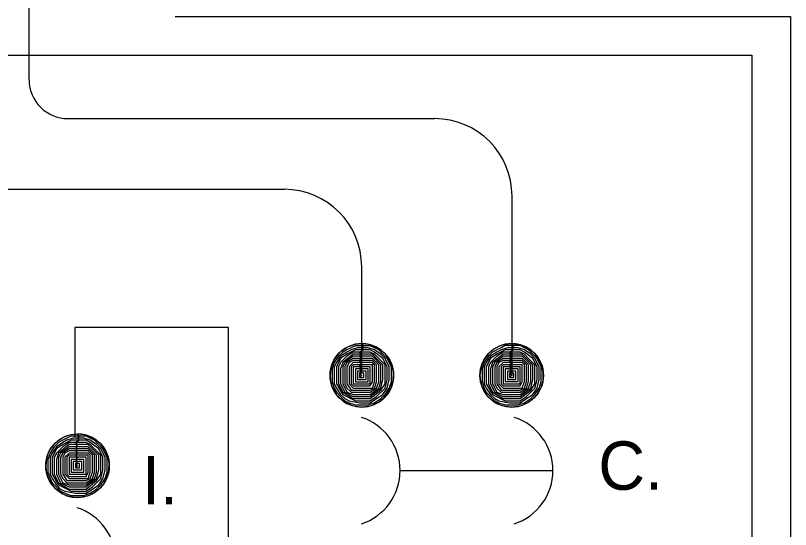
# Model space of a CAD drawing. Extents: x 60923 to 61603, y 43007 to 43447.
# Drawn here: x 61132.65 to 61171.11, y 43326.9 to 43352.39 of the extents above; entities that cross this region are included whole.
import ezdxf

# ---------------------------------------------------------------- set-up
doc = ezdxf.new("R2010")
doc.units = 0
for name, color, linetype in [('Design_EX_Roadway Notes', 7, 'Continuous'), ('Lighting_EX_Above Ground Items', 7, 'Continuous'), ('Signals_PR_Detector Loop', 7, 'Continuous')]:
    doc.layers.add(name, color=color, linetype=linetype)

msp = doc.modelspace()

# ---------------------------------------------------------------- linework, layer by layer
at = {"layer": 'Lighting_EX_Above Ground Items'}
for p, q in [((61140.576, 43352.344), (61171.111, 43352.344)), ((61171.111, 43352.344), (61171.111, 43160.282)), ((61066.857, 43350.424), (61169.19, 43350.424)), ((61169.19, 43350.424), (61169.19, 43350.424)), ((61169.19, 43350.424), (61169.19, 43162.203))]:
    msp.add_line(p, q, dxfattribs=at)
at = {"layer": 'Signals_PR_Detector Loop'}
for p, q in [((61133.321, 43349.2), (61133.321, 43401.312)), ((61135.242, 43347.279), (61153.449, 43347.279)), ((61132.283, 43343.771), (61145.989, 43343.771)), ((61157.29, 43334.504), (61157.29, 43343.438)), ((61149.83, 43334.655), (61149.83, 43339.93)), ((61143.21, 43336.916), (61135.584, 43336.916)), ((61135.584, 43336.916), (61135.584, 43331.488)), ((61143.21, 43302.792), (61143.21, 43336.916)), ((61151.732, 43329.82), (61159.319, 43329.82))]:
    msp.add_line(p, q, dxfattribs=at)
for points in [[(61149.831, 43336.119), (61149.505, 43336.084), (61149.219, 43335.995), (61149.028, 43335.898), (61148.833, 43335.762), (61148.659, 43335.594), (61148.496, 43335.378), (61148.364, 43335.115), (61148.295, 43334.885), (61148.257, 43334.541), (61148.278, 43334.283), (61148.337, 43334.047), (61148.429, 43333.825), (61148.584, 43333.583), (61148.711, 43333.436), (61148.916, 43333.262), (61149.098, 43333.149), (61149.303, 43333.058), (61149.558, 43332.99), (61149.831, 43332.967), (61150.15, 43332.999), (61150.407, 43333.077), (61150.672, 43333.209), (61150.89, 43333.375), (61151.114, 43333.625), (61151.277, 43333.912), (61151.387, 43334.292), (61151.403, 43334.682), (61151.334, 43335.019), (61151.2, 43335.326), (61151.02, 43335.579), (61150.793, 43335.794), (61150.53, 43335.955), (61150.277, 43336.055), (61150.032, 43336.105), (61149.819, 43336.119), (61149.937, 43336.014), (61149.833, 43336.014), (61149.727, 43336.014), (61149.621, 43336.014), (61149.517, 43336.014), (61149.307, 43335.908), (61149.096, 43335.804), (61148.886, 43335.7), (61148.677, 43335.49), (61148.467, 43335.173), (61148.361, 43334.859), (61148.361, 43334.439), (61148.361, 43334.228), (61148.467, 43333.914), (61148.572, 43333.704), (61148.782, 43333.493), (61148.992, 43333.283), (61149.202, 43333.177), (61149.517, 43333.073), (61149.833, 43333.073), (61150.147, 43333.073), (61150.462, 43333.177), (61150.776, 43333.387), (61150.987, 43333.599), (61151.198, 43333.914), (61151.303, 43334.228), (61151.303, 43334.543), (61151.303, 43334.965), (61151.093, 43335.384), (61150.882, 43335.594), (61150.672, 43335.804), (61150.462, 43335.908), (61150.252, 43336.014), (61150.043, 43336.014), (61149.937, 43336.014), (61149.833, 43335.908), (61149.621, 43335.908), (61149.307, 43335.804), (61149.096, 43335.7), (61148.782, 43335.49), (61148.572, 43335.173), (61148.467, 43334.965), (61148.467, 43334.124), (61148.572, 43333.914), (61148.782, 43333.599), (61148.992, 43333.387), (61149.202, 43333.283), (61149.727, 43333.177), (61150.252, 43333.177), (61150.568, 43333.387), (61150.882, 43333.599), (61151.093, 43333.914), (61151.198, 43334.334), (61151.198, 43334.965), (61150.987, 43335.384), (61150.776, 43335.594), (61150.462, 43335.804), (61150.147, 43335.908), (61149.833, 43335.908), (61149.937, 43335.804), (61149.517, 43335.804), (61149.096, 43335.594), (61148.782, 43335.384), (61148.572, 43334.965), (61148.572, 43334.124)], [(61148.572, 43334.124), (61148.886, 43333.599), (61149.517, 43333.283), (61150.252, 43333.283), (61150.568, 43333.493), (61150.987, 43333.914), (61151.093, 43334.334), (61151.093, 43334.965), (61150.882, 43335.384), (61150.462, 43335.7), (61150.252, 43335.804), (61149.937, 43335.804), (61149.727, 43335.7), (61149.411, 43335.7), (61149.096, 43335.49), (61148.782, 43335.173), (61148.677, 43334.965), (61148.677, 43334.124), (61148.886, 43333.704), (61149.411, 43333.387), (61150.252, 43333.387), (61150.776, 43333.809), (61150.987, 43334.124), (61150.987, 43335.069), (61150.672, 43335.384), (61150.462, 43335.594), (61150.252, 43335.7), (61149.727, 43335.7), (61149.833, 43335.594), (61149.411, 43335.594), (61148.886, 43335.173), (61148.782, 43334.859), (61148.782, 43334.124), (61148.992, 43333.704), (61149.411, 43333.493), (61150.252, 43333.493), (61150.776, 43333.914), (61150.882, 43334.334), (61150.882, 43335.069), (61150.568, 43335.384), (61150.358, 43335.594), (61149.833, 43335.594), (61149.727, 43335.49), (61149.411, 43335.49), (61148.992, 43335.173), (61148.886, 43334.965), (61148.886, 43334.124), (61149.096, 43333.704), (61149.411, 43333.599), (61150.252, 43333.599), (61150.672, 43333.914), (61150.776, 43334.228), (61150.776, 43335.069), (61150.358, 43335.49), (61149.727, 43335.49), (61149.833, 43335.384), (61149.411, 43335.384), (61149.096, 43335.173), (61148.992, 43334.965), (61148.992, 43334.124), (61149.096, 43333.914), (61149.307, 43333.704), (61150.252, 43333.704), (61150.568, 43333.914), (61150.672, 43334.228), (61150.672, 43335.069), (61150.358, 43335.384), (61149.833, 43335.384), (61149.727, 43335.279), (61149.411, 43335.279), (61149.202, 43335.173), (61149.096, 43334.965), (61149.096, 43334.124), (61149.307, 43333.809), (61150.252, 43333.809), (61150.462, 43333.914), (61150.568, 43334.228), (61150.568, 43335.069), (61150.358, 43335.279), (61149.727, 43335.279), (61149.833, 43335.173), (61149.411, 43335.173), (61149.202, 43334.965), (61149.202, 43334.124), (61149.411, 43333.914), (61150.358, 43333.914), (61150.462, 43334.228), (61150.462, 43335.069), (61150.358, 43335.173), (61149.833, 43335.173), (61149.727, 43335.069), (61149.411, 43335.069), (61149.307, 43334.965), (61149.307, 43334.124), (61149.411, 43334.018), (61150.252, 43334.018), (61150.358, 43334.228), (61150.358, 43335.069), (61149.727, 43335.069), (61149.833, 43334.965), (61149.411, 43334.965)], [(61157.272, 43336.119), (61156.945, 43336.085), (61156.659, 43335.996), (61156.469, 43335.898), (61156.274, 43335.762), (61156.1, 43335.595), (61155.936, 43335.378), (61155.805, 43335.116), (61155.735, 43334.885), (61155.697, 43334.543), (61155.719, 43334.283), (61155.778, 43334.048), (61155.87, 43333.826), (61156.024, 43333.583), (61156.151, 43333.437), (61156.357, 43333.262), (61156.538, 43333.15), (61156.744, 43333.059), (61156.998, 43332.991), (61157.272, 43332.969), (61157.591, 43333), (61157.848, 43333.077), (61158.113, 43333.211), (61158.33, 43333.377), (61158.554, 43333.626), (61158.718, 43333.914), (61158.828, 43334.293), (61158.843, 43334.684), (61158.775, 43335.019), (61158.64, 43335.328), (61158.46, 43335.579), (61158.234, 43335.795), (61157.97, 43335.957), (61157.718, 43336.055), (61157.473, 43336.107), (61157.26, 43336.119), (61157.378, 43336.016), (61157.273, 43336.016), (61157.167, 43336.016), (61157.062, 43336.016), (61156.957, 43336.016), (61156.747, 43335.91), (61156.537, 43335.806), (61156.327, 43335.7), (61156.118, 43335.491), (61155.908, 43335.175), (61155.802, 43334.859), (61155.802, 43334.44), (61155.802, 43334.23), (61155.908, 43333.914), (61156.012, 43333.704), (61156.222, 43333.495), (61156.432, 43333.285), (61156.643, 43333.179), (61156.957, 43333.074), (61157.273, 43333.074), (61157.588, 43333.074), (61157.902, 43333.179), (61158.217, 43333.389), (61158.427, 43333.599), (61158.639, 43333.914), (61158.743, 43334.23), (61158.743, 43334.544), (61158.743, 43334.965), (61158.533, 43335.385), (61158.323, 43335.595), (61158.113, 43335.806), (61157.902, 43335.91), (61157.692, 43336.016), (61157.482, 43336.016), (61157.378, 43336.016), (61157.273, 43335.91), (61157.062, 43335.91), (61156.747, 43335.806), (61156.537, 43335.7), (61156.222, 43335.491), (61156.012, 43335.175), (61155.908, 43334.965), (61155.908, 43334.125), (61156.012, 43333.914), (61156.222, 43333.599), (61156.432, 43333.389), (61156.643, 43333.285), (61157.167, 43333.179), (61157.692, 43333.179), (61158.008, 43333.389), (61158.323, 43333.599), (61158.533, 43333.914), (61158.639, 43334.334), (61158.639, 43334.965), (61158.427, 43335.385), (61158.217, 43335.595), (61157.902, 43335.806), (61157.588, 43335.91), (61157.273, 43335.91), (61157.378, 43335.806), (61156.957, 43335.806), (61156.537, 43335.595), (61156.222, 43335.385), (61156.012, 43334.965), (61156.012, 43334.125)], [(61156.012, 43334.125), (61156.327, 43333.599), (61156.957, 43333.285), (61157.692, 43333.285), (61158.008, 43333.495), (61158.427, 43333.914), (61158.533, 43334.334), (61158.533, 43334.965), (61158.323, 43335.385), (61157.902, 43335.7), (61157.692, 43335.806), (61157.378, 43335.806), (61157.167, 43335.7), (61156.851, 43335.7), (61156.537, 43335.491), (61156.222, 43335.175), (61156.118, 43334.965), (61156.118, 43334.125), (61156.327, 43333.704), (61156.851, 43333.389), (61157.692, 43333.389), (61158.217, 43333.809), (61158.427, 43334.125), (61158.427, 43335.069), (61158.113, 43335.385), (61157.902, 43335.595), (61157.692, 43335.7), (61157.167, 43335.7), (61157.273, 43335.595), (61156.851, 43335.595), (61156.327, 43335.175), (61156.222, 43334.859), (61156.222, 43334.125), (61156.432, 43333.704), (61156.851, 43333.495), (61157.692, 43333.495), (61158.217, 43333.914), (61158.323, 43334.334), (61158.323, 43335.069), (61158.008, 43335.385), (61157.798, 43335.595), (61157.273, 43335.595), (61157.167, 43335.491), (61156.851, 43335.491), (61156.432, 43335.175), (61156.327, 43334.965), (61156.327, 43334.125), (61156.537, 43333.704), (61156.851, 43333.599), (61157.692, 43333.599), (61158.113, 43333.914), (61158.217, 43334.23), (61158.217, 43335.069), (61157.798, 43335.491), (61157.167, 43335.491), (61157.273, 43335.385), (61156.851, 43335.385), (61156.537, 43335.175), (61156.432, 43334.965), (61156.432, 43334.125), (61156.537, 43333.914), (61156.747, 43333.704), (61157.692, 43333.704), (61158.008, 43333.914), (61158.113, 43334.23), (61158.113, 43335.069), (61157.798, 43335.385), (61157.273, 43335.385), (61157.167, 43335.279), (61156.851, 43335.279), (61156.643, 43335.175), (61156.537, 43334.965), (61156.537, 43334.125), (61156.747, 43333.809), (61157.692, 43333.809), (61157.902, 43333.914), (61158.008, 43334.23), (61158.008, 43335.069), (61157.798, 43335.279), (61157.167, 43335.279), (61157.273, 43335.175), (61156.851, 43335.175), (61156.643, 43334.965), (61156.643, 43334.125), (61156.851, 43333.914), (61157.798, 43333.914), (61157.902, 43334.23), (61157.902, 43335.069), (61157.798, 43335.175), (61157.273, 43335.175), (61157.167, 43335.069), (61156.851, 43335.069), (61156.747, 43334.965), (61156.747, 43334.125), (61156.851, 43334.02), (61157.692, 43334.02), (61157.798, 43334.23), (61157.798, 43335.069), (61157.167, 43335.069), (61157.273, 43334.965), (61156.851, 43334.965)], [(61149.411, 43334.965), (61149.411, 43334.124), (61150.252, 43334.124), (61150.252, 43334.965), (61149.833, 43334.965), (61149.727, 43334.859), (61149.517, 43334.859), (61149.517, 43334.228), (61150.147, 43334.228), (61150.147, 43334.859), (61149.727, 43334.859), (61149.833, 43334.753), (61149.621, 43334.753), (61149.621, 43334.334), (61150.043, 43334.334), (61150.043, 43334.753), (61149.833, 43334.753), (61149.727, 43334.649), (61149.727, 43334.439), (61149.937, 43334.439), (61149.937, 43334.649), (61149.727, 43334.649), (61149.833, 43334.543), (61149.727, 43334.439)], [(61156.851, 43334.965), (61156.851, 43334.125), (61157.692, 43334.125), (61157.692, 43334.965), (61157.273, 43334.965), (61157.167, 43334.859), (61156.957, 43334.859), (61156.957, 43334.23), (61157.588, 43334.23), (61157.588, 43334.859), (61157.167, 43334.859), (61157.273, 43334.755), (61157.062, 43334.755), (61157.062, 43334.334), (61157.482, 43334.334), (61157.482, 43334.755), (61157.273, 43334.755), (61157.167, 43334.65), (61157.167, 43334.44), (61157.378, 43334.44), (61157.378, 43334.65), (61157.167, 43334.65), (61157.273, 43334.544), (61157.167, 43334.44)], [(61135.725, 43331.633), (61135.399, 43331.6), (61135.114, 43331.509), (61134.923, 43331.412), (61134.728, 43331.276), (61134.553, 43331.11), (61134.391, 43330.892), (61134.259, 43330.631), (61134.188, 43330.399), (61134.152, 43330.057), (61134.173, 43329.797), (61134.23, 43329.563), (61134.323, 43329.341), (61134.477, 43329.097), (61134.604, 43328.952), (61134.811, 43328.776), (61134.993, 43328.665), (61135.198, 43328.572), (61135.452, 43328.506), (61135.725, 43328.483), (61136.045, 43328.515), (61136.301, 43328.592), (61136.565, 43328.725), (61136.785, 43328.891), (61137.008, 43329.141), (61137.17, 43329.428), (61137.282, 43329.808), (61137.296, 43330.198), (61137.229, 43330.534), (61137.093, 43330.841), (61136.915, 43331.093), (61136.686, 43331.31), (61136.423, 43331.471), (61136.172, 43331.57), (61135.926, 43331.621), (61135.712, 43331.633), (61135.83, 43331.53), (61135.726, 43331.53), (61135.62, 43331.53), (61135.516, 43331.53), (61135.411, 43331.53), (61135.201, 43331.425), (61134.991, 43331.32), (61134.781, 43331.214), (61134.571, 43331.004), (61134.36, 43330.69), (61134.256, 43330.373), (61134.256, 43329.955), (61134.256, 43329.744), (61134.36, 43329.428), (61134.465, 43329.218), (61134.675, 43329.009), (61134.885, 43328.799), (61135.095, 43328.693), (61135.411, 43328.589), (61135.726, 43328.589), (61136.041, 43328.589), (61136.355, 43328.693), (61136.671, 43328.904), (61136.881, 43329.114), (61137.092, 43329.428), (61137.196, 43329.744), (61137.196, 43330.059), (61137.196, 43330.479), (61136.986, 43330.898), (61136.777, 43331.11), (61136.567, 43331.32), (61136.355, 43331.425), (61136.146, 43331.53), (61135.936, 43331.53), (61135.83, 43331.53), (61135.726, 43331.425), (61135.516, 43331.425), (61135.201, 43331.32), (61134.991, 43331.214), (61134.675, 43331.004), (61134.465, 43330.69), (61134.36, 43330.479), (61134.36, 43329.638), (61134.465, 43329.428), (61134.675, 43329.114), (61134.885, 43328.904), (61135.095, 43328.799), (61135.62, 43328.693), (61136.146, 43328.693), (61136.461, 43328.904), (61136.777, 43329.114), (61136.986, 43329.428), (61137.092, 43329.85), (61137.092, 43330.479), (61136.881, 43330.898), (61136.671, 43331.11), (61136.355, 43331.32), (61136.041, 43331.425), (61135.726, 43331.425), (61135.83, 43331.32), (61135.411, 43331.32), (61134.991, 43331.11), (61134.675, 43330.898), (61134.465, 43330.479), (61134.465, 43329.638)], [(61134.465, 43329.638), (61134.781, 43329.114), (61135.411, 43328.799), (61136.146, 43328.799), (61136.461, 43329.009), (61136.881, 43329.428), (61136.986, 43329.85), (61136.986, 43330.479), (61136.777, 43330.898), (61136.355, 43331.214), (61136.146, 43331.32), (61135.83, 43331.32), (61135.62, 43331.214), (61135.306, 43331.214), (61134.991, 43331.004), (61134.675, 43330.69), (61134.571, 43330.479), (61134.571, 43329.638), (61134.781, 43329.218), (61135.306, 43328.904), (61136.146, 43328.904), (61136.671, 43329.324), (61136.881, 43329.638), (61136.881, 43330.584), (61136.567, 43330.898), (61136.355, 43331.11), (61136.146, 43331.214), (61135.62, 43331.214), (61135.726, 43331.11), (61135.306, 43331.11), (61134.781, 43330.69), (61134.675, 43330.373), (61134.675, 43329.638), (61134.885, 43329.218), (61135.306, 43329.009), (61136.146, 43329.009), (61136.671, 43329.428), (61136.777, 43329.85), (61136.777, 43330.584), (61136.461, 43330.898), (61136.251, 43331.11), (61135.726, 43331.11), (61135.62, 43331.004), (61135.306, 43331.004), (61134.885, 43330.69), (61134.781, 43330.479), (61134.781, 43329.638), (61134.991, 43329.218), (61135.306, 43329.114), (61136.146, 43329.114), (61136.567, 43329.428), (61136.671, 43329.744), (61136.671, 43330.584), (61136.251, 43331.004), (61135.62, 43331.004), (61135.726, 43330.898), (61135.306, 43330.898), (61134.991, 43330.69), (61134.885, 43330.479), (61134.885, 43329.638), (61134.991, 43329.428), (61135.201, 43329.218), (61136.146, 43329.218), (61136.461, 43329.428), (61136.567, 43329.744), (61136.567, 43330.584), (61136.251, 43330.898), (61135.726, 43330.898), (61135.62, 43330.794), (61135.306, 43330.794), (61135.095, 43330.69), (61134.991, 43330.479), (61134.991, 43329.638), (61135.201, 43329.324), (61136.146, 43329.324), (61136.355, 43329.428), (61136.461, 43329.744), (61136.461, 43330.584), (61136.251, 43330.794), (61135.62, 43330.794), (61135.726, 43330.69), (61135.306, 43330.69), (61135.095, 43330.479), (61135.095, 43329.638), (61135.306, 43329.428), (61136.251, 43329.428), (61136.355, 43329.744), (61136.355, 43330.584), (61136.251, 43330.69), (61135.726, 43330.69), (61135.62, 43330.584), (61135.306, 43330.584), (61135.201, 43330.479), (61135.201, 43329.638), (61135.306, 43329.533), (61136.146, 43329.533), (61136.251, 43329.744), (61136.251, 43330.584), (61135.62, 43330.584), (61135.726, 43330.479), (61135.306, 43330.479)], [(61135.306, 43330.479), (61135.306, 43329.638), (61136.146, 43329.638), (61136.146, 43330.479), (61135.726, 43330.479), (61135.62, 43330.373), (61135.411, 43330.373), (61135.411, 43329.744), (61136.041, 43329.744), (61136.041, 43330.373), (61135.62, 43330.373), (61135.726, 43330.269), (61135.516, 43330.269), (61135.516, 43329.85), (61135.936, 43329.85), (61135.936, 43330.269), (61135.726, 43330.269), (61135.62, 43330.165), (61135.62, 43329.955), (61135.83, 43329.955), (61135.83, 43330.165), (61135.62, 43330.165), (61135.726, 43330.059), (61135.62, 43329.955)]]:
    msp.add_lwpolyline(points, dxfattribs=at)
for centre in [(61149.833, 43334.542), (61157.273, 43334.543), (61135.727, 43330.058)]:
    msp.add_circle(centre, 1.576, dxfattribs=at)
for centre, radius, start, end in [((61135.242, 43349.199), 1.921, 180, 270), ((61153.449, 43343.437), 3.841, 0, 90), ((61145.989, 43339.929), 3.841, 0, 90), ((61148.956, 43329.82), 2.777, 288.0621, 71.9379), ((61156.543, 43329.82), 2.777, 288.0621, 71.9379), ((61134.85, 43325.335), 2.777, 288.0621, 71.9379)]:
    msp.add_arc(centre, radius, start, end, dxfattribs=at)

# ---------------------------------------------------------------- texts
at = {"layer": 'Design_EX_Roadway Notes'}
for s, p in [('C.', (61161.572, 43328.866)), ('I.', (61138.93, 43328.141))]:
    msp.add_text(s, height=2.4008, dxfattribs=at).set_placement(p)

doc.saveas('drawing.dxf')
